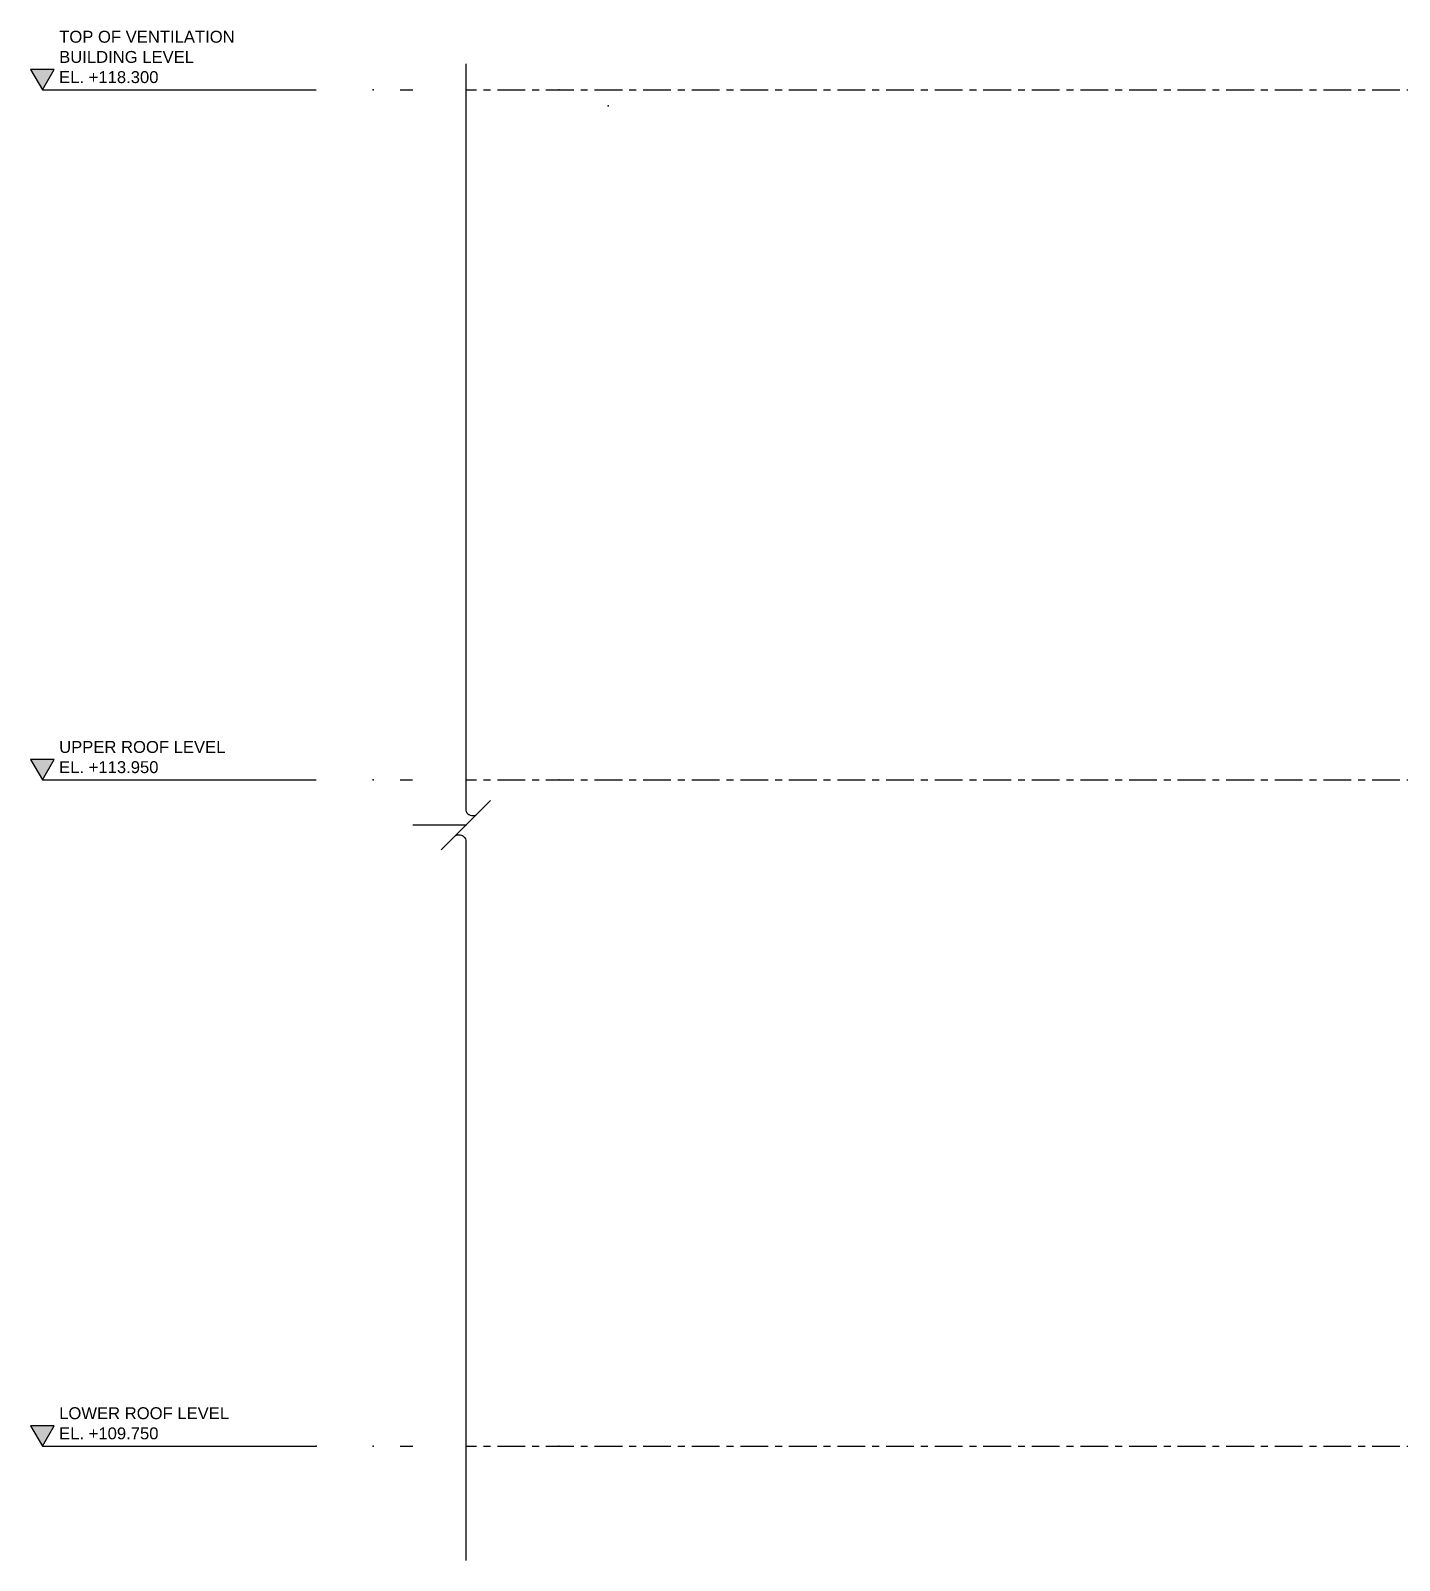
# Model space of a CAD drawing. Header units: millimetres. Extents: x -187664 to 435448, y -313239 to 299894.
# Drawn here: x 417157 to 425784, y 176786 to 186430 of the extents above; entities that cross this region are included whole.
import ezdxf

# ---------------------------------------------------------------- set-up
doc = ezdxf.new("R2010")
doc.units = ezdxf.units.MM
doc.set_wipeout_variables(frame=1)
doc.linetypes.add('CENTER', pattern=[2, 1.25, -0.25, 0.25, -0.25])
doc.linetypes.add('TA_GL_000.70000', pattern=[1.925, 0.7, -0.175, 0.175, -0.175, 0.7])
doc.layers.add('000 - 0_SYM_DWG_BREAKER_DEF_SUB', color=7, linetype='Continuous', plot=False)
for name, color, linetype in [('000 - 0_SYM_DWG_BREAKER_MAIN_COLOR_1', 7, 'Continuous'), ('000 - 0_SYM_DWG_BREAKER_WIPEOUT_', 7, 'Continuous'), ('000 - 0_SYM_DWG_GRIDLINE_MAIN_COLOR_251', 7, 'Continuous'), ('000 - 0_SYM_DWG_LEVEL_MAIN_COLOR_2', 7, 'Continuous'), ('000 - 0_SYM_DWG_LEVEL_TEXT', 7, 'Continuous'), ('000 - GRID', 7, 'CENTER')]:
    doc.layers.add(name, color=color, linetype=linetype)
doc.styles.add('Arial_1', font='arial.ttf', dxfattribs={"height": 250})
doc.styles.add('TA', font='', dxfattribs={"height": 4.5})
doc.styles.get('TA').set_extended_font_data('Cordia New')

# ---------------------------------------------------------------- blocks, each defined once
blk = doc.blocks.new('*U4660')
at = {"layer": '000 - 0_SYM_DWG_LEVEL_MAIN_COLOR_2'}
blk.add_hatch(color=7, dxfattribs=at).paths.add_polyline_path([(-80.41, 5.18), (-83.4, 0), (-86.39, 5.18)])
at = {"color": 7}
blk.add_point((0, 0), dxfattribs=at)
at = {"layer": '000 - 0_SYM_DWG_GRIDLINE_MAIN_COLOR_251', "color": 7}
blk.add_lwpolyline([(-83.4, 0), (-23.4, 0), (-18.9, 0), (-14.4, 0)], dxfattribs=at)
at = {"layer": '000 - 0_SYM_DWG_LEVEL_MAIN_COLOR_2', "color": 7, "lineweight": 25}
for p, q in [((-80.41, 5.18), (-86.39, 5.18)), ((-86.39, 5.18), (-83.4, 0)), ((-83.4, 0), (-80.41, 5.18))]:
    blk.add_line(p, q, dxfattribs=at)
at = {"layer": '000 - 0_SYM_DWG_LEVEL_TEXT', "color": 7, "style": 'Arial_1'}
for tag, p in [('LV_NAME_1', (-79.18, 11.92)), ('LV_NAME_2', (-79.19, 6.83)), ('LV_NAME_3', (-79.2, 1.74))]:
    blk.add_attdef(tag, p, '', height=3, dxfattribs=at)
blk = doc.blocks.new('*U5355')
at = {"layer": '000 - 0_SYM_DWG_GRIDLINE_MAIN_COLOR_251', "color": 7, "linetype": 'ByBlock', "ltscale": 5}
blk.add_line((20, 0), (-278.5, 0), dxfattribs=at)
at = {"layer": '000 - 0_SYM_DWG_GRIDLINE_MAIN_COLOR_251', "color": 7}
for p in [(-258.5, 0), (0, 0)]:
    blk.add_point(p, dxfattribs=at)
at = {"color": 7, "style": 'TA', "flags": 1}
blk.add_attdef('LOCATION', (6, -6), '', height=4.5, rotation=270, dxfattribs=at)
blk = doc.blocks.new('W-1-PP19-ST-ENT1-1_20260611-201927_SEC_B2_DIMS')
at = {"color": 7, "xscale": 25, "yscale": 25, "zscale": 25}
for p, values in [((12330, 118300), {'LV_NAME_1': 'TOP OF VENTILATION', 'LV_NAME_2': 'BUILDING LEVEL', 'LV_NAME_3': 'EL. +118.300'}), ((12330, 113950), {'LV_NAME_2': 'UPPER ROOF LEVEL', 'LV_NAME_3': 'EL. +113.950'}), ((12330, 109750), {'LV_NAME_2': 'LOWER ROOF LEVEL', 'LV_NAME_3': 'EL. +109.750'})]:
    blk.add_blockref('*U4660', p, dxfattribs=at).add_auto_attribs(values)
at = {"layer": '000 - GRID', "color": 7, "linetype": 'TA_GL_000.70000', "xscale": 50.00000000000004, "yscale": 50.00000000000004, "zscale": 50.00000000000004, "rotation": 180}
for p in [(13500, 118300), (13500, 113950), (13500, 109750)]:
    blk.add_blockref('*U5355', p, dxfattribs=at)
blk = doc.blocks.new('*U5370')
at = {"color": 7}
blk.add_wipeout([(13.35, -192), (0, -192), (0, -3.75), (-0.11, -3.43), (-0.29, -3.15), (-0.51, -2.9), (-0.78, -2.69), (-1.09, -2.54), (-1.41, -2.45), (-1.75, -2.42), (-2.08, -2.46), (-2.4, -2.56), (-2.7, -2.71), (0, 0), (2.69, 2.69), (2.39, 2.54), (2.07, 2.45), (1.73, 2.42), (1.4, 2.46), (1.08, 2.55), (0.78, 2.7), (0.52, 2.9), (0.29, 3.15), (0.12, 3.44), (0, 3.75), (0, 185.4), (13.35, 185.4), (13.36, 3.75), (13.47, 3.44), (13.65, 3.15), (13.87, 2.9), (14.13, 2.7), (14.43, 2.55), (14.75, 2.46), (15.08, 2.42), (15.42, 2.45), (15.74, 2.54), (16.04, 2.69), (13.35, 0), (10.65, -2.71), (10.95, -2.56), (11.27, -2.46), (11.6, -2.42), (11.94, -2.45), (12.27, -2.54), (12.57, -2.69), (12.84, -2.9), (13.06, -3.15), (13.24, -3.43), (13.36, -3.75)], dxfattribs=at).dxf.layer = '000 - 0_SYM_DWG_BREAKER_WIPEOUT_'
at = {"layer": '000 - 0_SYM_DWG_BREAKER_DEF_SUB', "color": 7}
blk.add_line((0, 0), (13.35, 0), dxfattribs=at)
at = {"layer": '000 - 0_SYM_DWG_BREAKER_MAIN_COLOR_1', "color": 7, "linetype": 'ByBlock', "lineweight": -2}
blk.add_line((-6.18, -6.2), (6.18, 6.2), dxfattribs=at)
blk.add_lwpolyline([(0, -192), (0, -3.75), (-0.11, -3.43), (-0.29, -3.15), (-0.51, -2.9), (-0.78, -2.69), (-1.09, -2.54), (-1.41, -2.45), (-1.75, -2.42), (-2.08, -2.46), (-2.4, -2.56), (-2.7, -2.71), (0, 0), (2.69, 2.69), (2.39, 2.54), (2.07, 2.45), (1.73, 2.42), (1.4, 2.46), (1.08, 2.55), (0.78, 2.7), (0.52, 2.9), (0.29, 3.15), (0.12, 3.44), (0, 3.75), (0, 185.4)], dxfattribs=at)
blk.add_point((0, 0), dxfattribs=at)

msp = doc.modelspace()

# ---------------------------------------------------------------- linework, layer by layer
at = {"color": 7}
for p in [(420796.742, 185956.213), (418956.741, 177506.213)]:
    msp.add_point(p, dxfattribs=at)

# ---------------------------------------------------------------- block references
msp.add_blockref('W-1-PP19-ST-ENT1-1_20260611-201927_SEC_B2_DIMS', (406986.741, 67756.213), dxfattribs=at)

# ---------------------------------------------------------------- next in the draw order: block references
at = {"color": 7, "xscale": 25, "yscale": 25, "zscale": 25, "rotation": 180}
msp.add_blockref('*U5370', (419900.156, 181421.325), dxfattribs=at)

doc.saveas('drawing.dxf')
